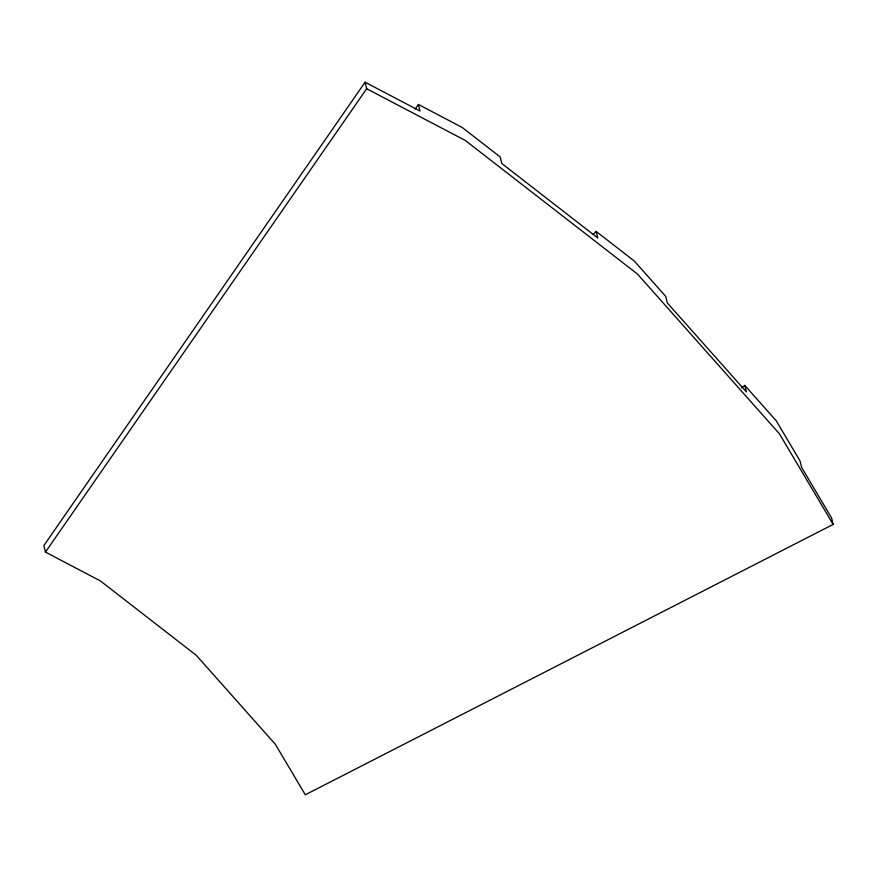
<?xml version="1.0" encoding="UTF-8"?>
<svg xmlns="http://www.w3.org/2000/svg" width="877" height="877" viewBox="0 0 877 877"><rect width="100%" height="100%" fill="white"/><g stroke="black" fill="none" stroke-linecap="round" stroke-linejoin="round"><path stroke-width="1.32" d="M415.281 108.989L418.406 104.484L420.006 111.017L365.073 82.208L43.85 545.582L45.451 552.104L100.384 580.914L196.316 655.349L275.389 744.354L305.295 794.792L833.15 524.413L831.549 517.879L801.644 467.452L800.032 460.918L776.255 420.807L744.814 385.42L741.503 387.842M45.451 552.104L366.674 88.741L365.073 82.208M593.291 234.356L596.163 231.429L634.301 261.028L665.742 296.415L667.342 302.949L746.415 391.953L744.814 385.42M418.406 104.484L462.091 127.395L500.23 156.994L501.83 163.517L597.763 237.963L596.163 231.429M366.674 88.741L465.292 140.452L637.513 274.084L779.467 433.863L833.15 524.413"/></g></svg>
